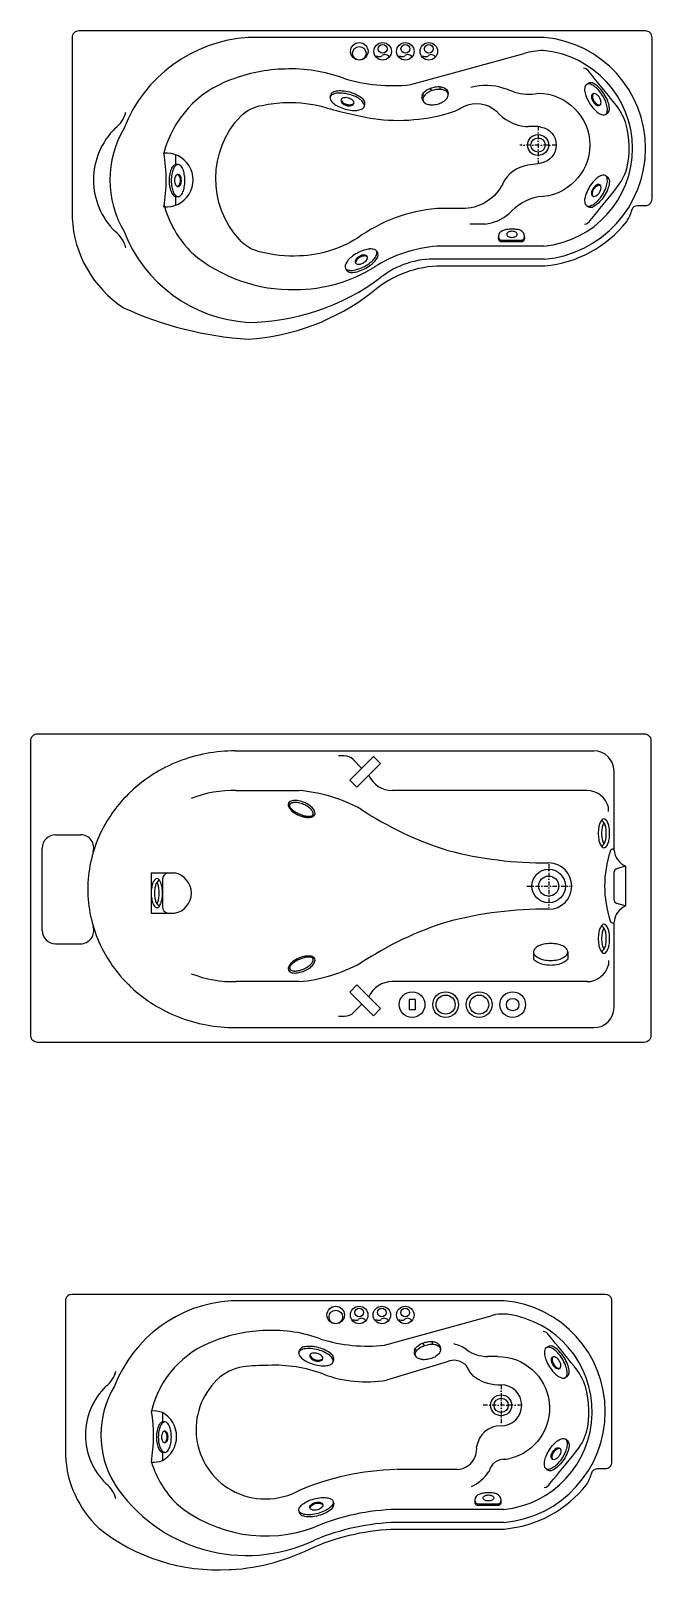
# Model space of a CAD drawing. Header units: millimetres. Extents: x 1333 to 16253, y 1167 to 12480.
# Drawn here: x 14218 to 16072, y 1865 to 6466 of the extents above; entities that cross this region are included whole.
import ezdxf

# ---------------------------------------------------------------- set-up
doc = ezdxf.new("R2010")
doc.units = ezdxf.units.MM
doc.linetypes.add('DASHDOT', pattern=[25.4, 12.7, -6.35, 0, -6.35])

# ---------------------------------------------------------------- blocks, each defined once
blk = doc.blocks.new('28')
at = {"color": 0}
for p, q in [((7267.7, -7496.6), (7272.5, -7504)), ((7734.5, -7484.9), (7740.3, -7481.2)), ((6969.4, -7522.6), (6971.2, -7516)), ((7071.4, -7550.6), (7073.3, -7543.9)), ((7791.1, -7574.2), (7797, -7570.6)), ((6515.7, -7723.7), (6509.5, -7723.7)), ((7791.1, -7756.9), (7797, -7760.6)), ((6515.7, -7819.7), (6509.5, -7819.7)), ((7734.5, -7846.2), (7740.3, -7849.9)), ((7541.3, -7954.2), (7479.7, -7954.2)), ((7108, -7982.2), (7111.3, -7988.2)), ((7015.1, -8032.8), (7018.4, -8038.8))]:
    blk.add_line(p, q, dxfattribs=at)
at = {"color": 0, "linetype": 'DASHDOT'}
for p, q in [((7589.9, -7609.8), (7589.9, -7721.3)), ((7644.2, -7665.6), (7535.9, -7665.6))]:
    blk.add_line(p, q, dxfattribs=at)
at = {"color": 0}
for points in [[(7609.8, -8025.6, 0.20621), (7854.4, -7893.4, 0.08875), (7870.1, -7858, -0.296806), (7886.6, -7845.6), (7909.9, -7845.6, 0.450517), (7929.9, -7825.6), (7929.9, -7345.6, 0.450517), (7909.9, -7325.6), (6219.9, -7325.6, 0.450517), (6199.9, -7345.6), (6199.9, -7882.7, 0.240781), (6352.8, -8150.5, 0.091226), (6724.9, -8244.4, 0.149263), (7092.9, -8105.6, -0.16883), (7287.9, -8025.6), (7609.8, -8025.6)], [(7243.7, -7518.3, -0.029867), (7244.2, -7516.9, -0.10609), (7250.8, -7507.1, -0.070112), (7261, -7499.7, -0.05636), (7275.6, -7494, -0.05636), (7291.2, -7491.6, -0.070112), (7303.7, -7492.9, -0.10609), (7314.3, -7498.1, -0.044698), (7315.9, -7499.6, -0.162104)], [(7802.7, -7559.5, 0.040111), (7802.4, -7552.3, 0.061877), (7797.8, -7534.4, 0.048131), (7787.5, -7514, 0.048131), (7773.4, -7495.9, 0.061877), (7759.1, -7484.1, 0.040111), (7752.7, -7480.7, 0.182518)], [(6863.4, -7996.6, -0.083444), (6744.8, -7979.3, -0.135584), (6698.9, -7947.6, -0.395105), (6702.6, -7579.8, -0.154152), (6766.8, -7547.3, -0.047374), (6837.5, -7539), (6839.5, -7539, -0.082598), (6953, -7553, 0.02826), (7098.2, -7586.8, 0.114037), (7337.5, -7565.9, 0.033287), (7368.2, -7551.1, -0.314497), (7465.8, -7565.1, 0.184761), (7552.2, -7610.5, 0.022095), (7563, -7609.8, -0.036119), (7589.5, -7609.7, -0.006149), (7598.3, -7611.9, -0.855698), (7598.3, -7719.2, -0.006149), (7589.5, -7721.4, -0.023776), (7559.4, -7726, 0.254989), (7484.3, -7781.5, -0.265339), (7372.7, -7854.8), (7287.9, -7854.8, 0.134225), (7051, -7942.9, -0.142046), (6865.6, -7996.6, -0.142046)], [(7070.1, -7531.9, 0.040111), (7065, -7526.8, 0.061877), (7049.5, -7516.6, 0.048131), (7028.1, -7508.5, 0.048131), (7005.6, -7504.6, 0.061877), (6987.1, -7505.5, 0.040111), (6980.1, -7507.3, 0.182518)], [(7589.9, -7511.3, -1), (7589.9, -7819.9, -0.004868)], [(7754.3, -7512.5, 0.098425), (7752.8, -7514.7, 0.106448), (7751.8, -7520.7, 0.071544), (7753.1, -7527.1, 0.057886), (7756.6, -7534.4, 0.057886), (7761.7, -7540.7, 0.071544), (7767, -7544.6, 0.106448), (7772.8, -7546.2, 0.098425), (7775.4, -7545.9, 0.158719)], [(6499.7, -7729.3, 0.040111), (6496.5, -7735, 0.061877), (6491.2, -7751, 0.048131), (6489.2, -7771.7, 0.048131), (6491.2, -7792.4, 0.061877), (6496.5, -7808.3, 0.040111), (6499.7, -7814, 0.182518)], [(7802.7, -7771.6, -0.040111), (7802.4, -7778.8, -0.061877), (7797.8, -7796.7, -0.048131), (7787.5, -7817.2, -0.048131), (7773.4, -7835.2, -0.061877), (7759.1, -7847, -0.040111), (7752.7, -7850.4, -0.182518)], [(7754.3, -7818.7, -0.098425), (7752.8, -7816.5, -0.106448), (7751.8, -7810.4, -0.071544), (7753.1, -7804, -0.057886), (7756.6, -7796.7, -0.057886), (7761.7, -7790.4, -0.071544), (7767, -7786.6, -0.106448), (7772.8, -7784.9, -0.098425), (7775.4, -7785.2, -0.158719)], [(7478.9, -7923.6, -0.057766), (7484.4, -7920.4, -0.057039), (7495.8, -7916.9, -0.043658), (7511.3, -7915.4, -0.043658), (7526.8, -7916.6, -0.015076), (7529.9, -7917.2, -0.099475)]]:
    blk.add_lwpolyline(points, format="xyb", dxfattribs=at)
for points in [[(7608.9, -7345.1), (6724.9, -7345.1)], [(7209.9, -7485.6), (7548.3, -7392.3)], [(7296.9, -7491.8), (7296.3, -7499.7)], [(7245.4, -7514.2), (7251.3, -7517.7)], [(7318.2, -7501.9), (7315.2, -7504.7)], [(6507.9, -7694.3), (6507.9, -7724)], [(6507.9, -7819.3), (6507.9, -7845)], [(7430.7, -7901.1), (7386.7, -7901.1)], [(7541.3, -7950), (7479.7, -7950)], [(7607.1, -7967.1), (7287.9, -7967.1)], [(7608.9, -8006.1), (7287.9, -8006.1)]]:
    blk.add_lwpolyline(points, dxfattribs=at)
for points in [[(7040.5, -7541.8, 0.158719), (7040.3, -7537.6, 0.106448), (7037, -7532.5, 0.071544), (7031.7, -7528.5, 0.057886), (7024.2, -7525.5, 0.057886), (7016.3, -7524.3, 0.071544), (7009.7, -7525, 0.106448), (7004.3, -7527.7, 0.158719), (7002, -7531.2, 0.158719), (7002.2, -7535.3, 0.106448), (7005.5, -7540.5, 0.071544), (7010.7, -7544.4, 0.057886), (7018.2, -7547.4, 0.057886), (7026.2, -7548.7, 0.071544), (7032.7, -7548, 0.106448), (7038.2, -7545.2, 0.158719)], [(6515.7, -7819.7, 0.195373), (6522.4, -7817, 0.099475), (6530.2, -7805.6, 0.057039), (6534.4, -7791.2, 0.043658), (6536.1, -7771.7, 0.043658), (6534.4, -7752.2, 0.057039), (6530.2, -7737.7, 0.099475), (6522.4, -7726.4, 0.195373), (6515.7, -7723.7, 0.195373), (6509, -7726.4, 0.099475), (6501.3, -7737.7, 0.057039), (6497, -7752.2, 0.043658), (6495.3, -7771.7, 0.043658), (6497, -7791.2, 0.057039), (6501.3, -7805.6, 0.099475), (6509, -7817, 0.195373)]]:
    blk.add_lwpolyline(points, format="xyb", close=True, dxfattribs=at)
for centre, radius in [((7056.4, -7386.3), 26.1), ((7126.2, -7386.3), 26.1), ((7194, -7386.3), 26.1), ((7263.8, -7386.3), 26.1), ((7056.5, -7392.2), 20.2), ((7126.2, -7378.9), 13.1), ((7194, -7378.9), 13.1), ((7263.8, -7378.9), 13.1), ((7589.9, -7665.6), 31.3), ((7589.9, -7665.6), 21.3)]:
    blk.add_circle(centre, radius, dxfattribs=at)
for centre, radius, start, end in [((6751.4, -7769.7), 425.4, 93.5769, 158.7628), ((7578.7, -7675.6), 331.9, 275.226, 84.774), ((7119.7, -7339.9), 61.9, 255.2705, 267.4461), ((7118.2, -7393), 8.9, 261.553, 315.4933), ((7133.4, -7410.6), 14.5, 29.9601, 127.6293), ((7187.4, -7339.9), 61.9, 255.2705, 267.4461), ((7185.9, -7393), 8.9, 261.553, 315.4933), ((7201.1, -7410.6), 14.5, 29.9601, 127.6293), ((7257.2, -7339.9), 61.9, 255.2705, 267.4461), ((7255.8, -7393), 8.9, 261.553, 315.4933), ((7271, -7410.6), 14.5, 29.9601, 127.6293), ((7611.1, -7620), 236.2, 91.3886, 105.404), ((7578.7, -7675.6), 292.9, 275.5633, 84.774), ((6845.8, -7915.3), 476.4, 91.2571, 111.3037), ((6853.9, -7887.2), 448.5, 69.7798, 92.3765), ((7724, -7456.9), 20.4, 26.3192, 85.9713), ((-3095.1, -16363.4), 14033.4, 38.94918, 39.44293), ((6779.8, -7769.6), 316.8, 109.7645, 165.3777), ((7156.2, -6987.1), 501.4, 252.9138, 276.1447), ((7304.5, -7513.2), 17.8, 348.5256, 49.9171), ((7434.1, -7648.5), 160.8, 70.3444, 106.1166), ((7380.3, -7850), 369.1, 67.8592, 72.9917), ((7767.3, -7500.3), 38.5, 166.585, 189.3083), ((7740.2, -7493.8), 10.5, 122.3659, 166.585), ((7740.2, -7493.8), 10.5, 78.1468, 122.3659), ((7747.2, -7497.9), 18.1, 72.0961, 112.3144), ((7734.4, -7521.1), 38.5, 55.4234, 78.1468), ((7714.9, -7549.4), 72.8, 42.3652, 55.4234), ((6979.6, -7525.4), 10.5, 164.6585, 208.8776), ((6979.6, -7525.4), 10.5, 120.4394, 164.6585), ((7004, -7511.9), 38.5, 208.8776, 231.6009), ((6987.6, -7523.7), 18.1, 114.3887, 154.607), ((6993.7, -7549.5), 38.5, 97.7161, 120.4394), ((7025.4, -7485), 72.8, 231.6009, 244.6592), ((6998.3, -7583.5), 72.8, 84.6578, 97.7161), ((7009.3, -7529.9), 6.72, 178.2485, 200.7333), ((7016.6, -7527.1), 14.5, 200.7333, 225.038), ((6993.6, -7634.4), 124, 74.6585, 84.6578), ((7022.6, -7521.2), 23, 225.038, 241.4067), ((7028.3, -7510.6), 35, 241.4067, 254.6585), ((7028.3, -7510.6), 35, 254.6585, 267.9103), ((6993.6, -7634.4), 124, 64.6592, 74.6585), ((7027.9, -7522.6), 23, 267.9103, 284.279), ((7030, -7530.8), 14.5, 284.279, 308.5836), ((7034.9, -7536.9), 6.72, 308.5836, 331.0685), ((7015.5, -7588.2), 72.8, 51.6009, 64.6592), ((7036.8, -7561.3), 38.5, 28.8776, 51.6009), ((7055.3, -7542.3), 18.1, 354.71, 34.9283), ((7061.3, -7547.8), 10.5, 344.6585, 28.8776), ((7259.6, -7523.8), 16.8, 160.8333, 225.7159), ((7258.6, -7529.6), 12.4, 158.1823, 195.0134), ((7258.6, -7529.6), 12.4, 195.0134, 231.8445), ((7273.1, -7535.4), 28.1, 133.9588, 158.1823), ((7268.3, -7517.2), 28.1, 231.8445, 256.068), ((7285.1, -7547.8), 45.3, 117.9164, 133.9588), ((7272.4, -7500.5), 45.3, 256.068, 272.1103), ((7296.6, -7569.5), 69.9, 105.0134, 117.9164), ((7271.5, -7476), 69.9, 272.1103, 285.0134), ((7296.6, -7569.5), 69.9, 92.1103, 105.0134), ((7271.5, -7476), 69.9, 285.0134, 297.9164), ((7295.7, -7545), 45.3, 76.068, 92.1103), ((7283, -7497.7), 45.3, 297.9164, 313.9588), ((7299.9, -7528.2), 28.1, 51.8445, 76.068), ((7295, -7510.1), 28.1, 313.9588, 338.1823), ((7309.6, -7515.9), 12.4, 15.0134, 51.8445), ((7309.6, -7515.9), 12.4, 338.1823, 15.0134), ((7560.9, -7365.3), 148.8, 253.7835, 281.2261), ((7801.2, -7494.7), 72.8, 189.3083, 202.3666), ((7848.5, -7475.3), 124, 202.3666, 212.3659), ((7848.5, -7475.3), 124, 212.3659, 222.3652), ((7763.7, -7521.7), 14.5, 158.4407, 182.7454), ((7772.2, -7521.3), 23, 182.7454, 199.1141), ((7756.4, -7518.8), 6.72, 122.3659, 158.4407), ((7783.5, -7517.4), 35, 199.1141, 212.3659), ((7756.4, -7518.8), 6.72, 86.291, 122.3659), ((7783.5, -7517.4), 35, 212.3659, 225.6177), ((7755.9, -7526.6), 14.5, 61.9864, 86.291), ((7775.1, -7525.9), 23, 225.6177, 241.9864), ((7751.9, -7534.1), 23, 45.6177, 61.9864), ((7743.5, -7542.7), 35, 32.3659, 45.6177), ((7677.1, -7583.9), 124, 32.3659, 42.3652), ((7743.5, -7542.7), 35, 19.1141, 32.3659), ((7770.6, -7541.2), 6.72, 302.3659, 338.4407), ((7754.9, -7538.8), 23, 2.7454, 19.1141), ((7763.3, -7538.4), 14.5, 338.4407, 2.7454), ((7677.1, -7583.9), 124, 22.3666, 32.3659), ((7724.4, -7564.4), 72.8, 9.3083, 22.3666), ((7677.4, -7658.3), 183.3, 18.2428, 39.576), ((6275.6, -7547), 86.5, 307.6187, 346.1694), ((7047.3, -7438.8), 124, 244.6592, 254.6585), ((7047.3, -7438.8), 124, 254.6585, 264.6578), ((7042.5, -7489.7), 72.8, 264.6578, 277.7161), ((7047.1, -7523.7), 38.5, 277.7161, 300.4394), ((7061.3, -7547.8), 10.5, 300.4394, 344.6585), ((7810.7, -7509.7), 72.8, 222.3652, 235.4234), ((7771.1, -7533.4), 14.5, 241.9864, 266.291), ((7791.2, -7538), 38.5, 235.4234, 258.1468), ((7770.6, -7541.2), 6.72, 266.291, 302.3659), ((7785.5, -7565.3), 10.5, 258.1468, 302.3659), ((7785.5, -7565.3), 10.5, 302.3659, 346.585), ((7758.3, -7558.9), 38.5, 346.585, 9.3083), ((7784.8, -7557.2), 18.1, 312.4173, 352.6356), ((6478.6, -7769.7), 215.2, 134.2667, 225.7333), ((6613.4, -7769.7), 301, 149.1994, 210.8006), ((7578.7, -7675.6), 282.9, 347.4589, 15.2965), ((6480.2, -7769.7), 80.3, 265.0323, 94.9677), ((6016.6, -7769.7), 463.7, 350.0645, 9.9355), ((6512.3, -7739.8), 16.4, 100.0515, 140.2698), ((6536.9, -7771), 31.8, 166.7482, 180), ((6536.9, -7771), 31.8, 180, 193.2518), ((6526.3, -7768.5), 20.9, 150.3795, 166.7482), ((6519.6, -7764.7), 13.2, 126.0749, 150.3795), ((6515.4, -7759), 6.1, 90, 126.0749), ((6512.5, -7759), 6.1, 53.9251, 76.41), ((6515.4, -7759), 6.1, 53.9251, 90), ((6508.4, -7764.7), 13.2, 29.6205, 53.9251), ((6511.2, -7764.7), 13.2, 29.6205, 53.9251), ((6501.7, -7768.5), 20.9, 13.2518, 29.6205), ((6491.1, -7771), 31.8, 0, 13.2518), ((6491.1, -7771), 31.8, 346.7482, 0), ((6504.5, -7768.5), 20.9, 13.2518, 29.6205), ((6493.9, -7771), 31.8, 0, 13.2518), ((6493.9, -7771), 31.8, 346.7482, 0), ((7848.5, -7855.9), 124, 137.6348, 147.6341), ((7810.7, -7821.4), 72.8, 124.5766, 137.6348), ((7791.2, -7793.1), 38.5, 101.8532, 124.5766), ((7785.5, -7765.8), 10.5, 57.6341, 101.8532), ((7785.5, -7765.8), 10.5, 13.415, 57.6341), ((7758.3, -7772.3), 38.5, 350.6917, 13.415), ((7784.8, -7773.9), 18.1, 7.3644, 47.5827), ((7680.7, -7679.6), 183.3, 320.424, 341.7572), ((6512.3, -7803.5), 16.4, 219.7302, 259.9485), ((6526.3, -7773.5), 20.9, 193.2518, 209.6205), ((6519.6, -7777.3), 13.2, 209.6205, 233.9251), ((6515.4, -7783), 6.1, 233.9251, 270), ((6512.5, -7783), 6.1, 283.59, 306.0749), ((6515.4, -7783), 6.1, 270, 306.0749), ((6508.4, -7777.3), 13.2, 306.0749, 330.3795), ((6511.2, -7777.3), 13.2, 306.0749, 330.3795), ((6501.7, -7773.5), 20.9, 330.3795, 346.7482), ((6504.5, -7773.5), 20.9, 330.3795, 346.7482), ((7630, -7990), 174.9, 103.2677, 136.4629), ((7801.2, -7836.4), 72.8, 157.6334, 170.6917), ((7848.5, -7855.9), 124, 147.6341, 157.6334), ((-3091.9, 1025.4), 14033.4, 320.55707, 321.05082), ((7763.7, -7809.4), 14.5, 177.2546, 201.5593), ((7772.2, -7809.8), 23, 160.8859, 177.2546), ((7756.4, -7812.3), 6.72, 201.5593, 237.6341), ((7783.5, -7813.8), 35, 147.6341, 160.8859), ((7756.4, -7812.3), 6.72, 237.6341, 273.709), ((7783.5, -7813.8), 35, 134.3823, 147.6341), ((7755.9, -7804.5), 14.5, 273.709, 298.0136), ((7775.1, -7805.2), 23, 118.0136, 134.3823), ((7751.9, -7797), 23, 298.0136, 314.3823), ((7771.1, -7797.7), 14.5, 93.709, 118.0136), ((7743.5, -7788.4), 35, 314.3823, 327.6341), ((7677.1, -7747.3), 124, 317.6348, 327.6341), ((7770.6, -7789.9), 6.72, 57.6341, 93.709), ((7743.5, -7788.4), 35, 327.6341, 340.8859), ((7770.6, -7789.9), 6.72, 21.5593, 57.6341), ((7754.9, -7792.4), 23, 340.8859, 357.2546), ((7763.3, -7792.8), 14.5, 357.2546, 21.5593), ((7677.1, -7747.3), 124, 327.6341, 337.6334), ((7724.4, -7766.7), 72.8, 337.6334, 350.6917), ((6779.8, -7761.8), 316.8, 194.6223, 225.6517), ((7767.3, -7830.8), 38.5, 170.6917, 193.415), ((7740.2, -7837.3), 10.5, 193.415, 237.6341), ((7740.2, -7837.3), 10.5, 237.6341, 281.8532), ((7747.2, -7833.2), 18.1, 247.6856, 287.9039), ((7734.4, -7810), 38.5, 281.8532, 304.5766), ((7714.9, -7781.7), 72.8, 304.5766, 317.6348), ((7420.3, -7777.8), 123.8, 274.8359, 312.1134), ((7727.3, -7881.1), 20.4, 274.0287, 333.6808), ((6275.6, -7992.3), 86.5, 13.8306, 52.3813), ((6751.4, -7769.7), 425.4, 201.2372, 266.4231), ((7481.9, -7943.6), 10.8, 159.6075, 258.6763), ((7488.7, -7937.6), 17.1, 124.993, 199.1597), ((7483.7, -7938.4), 12.2, 203.4507, 250.8843), ((7501.5, -7932), 5.32, 144.4276, 180.5025), ((7501.5, -7932), 5.32, 180.5025, 216.5774), ((7506.5, -7935.6), 11.5, 120.123, 144.4276), ((7506.5, -7928.3), 11.5, 216.5774, 240.882), ((7509.9, -7941.4), 18.2, 103.7543, 120.123), ((7509.7, -7922.4), 18.2, 240.882, 257.2507), ((7512.2, -7950.6), 27.7, 90.5025, 103.7543), ((7511.8, -7913.2), 27.7, 257.2507, 270.5025), ((7512.2, -7950.6), 27.7, 77.2507, 90.5025), ((7511.8, -7913.2), 27.7, 270.5025, 283.7543), ((7514.3, -7941.4), 18.2, 60.882, 77.2507), ((7514.1, -7922.4), 18.2, 283.7543, 300.123), ((7517.5, -7935.5), 11.5, 36.5774, 60.882), ((7517.5, -7928.2), 11.5, 300.123, 324.4276), ((7522.5, -7931.8), 5.32, 0.5025, 36.5774), ((7522.5, -7931.8), 5.32, 324.4276, 0.5025), ((7521.9, -7947.8), 31.5, 50.0052, 75.3684), ((7539.2, -7943.6), 10.8, 281.3237, 20.3925), ((7537.3, -7938.4), 12.2, 289.1157, 336.5493), ((7532.3, -7937.6), 17.1, 340.8403, 55.007), ((6855.5, -7635.2), 461.5, 229.9234, 271.2537), ((7078.2, -8056.6), 72.8, 128.5899, 141.6482), ((7110.1, -8096.5), 124, 118.5906, 128.5899), ((7065.7, -8019.2), 23, 131.8424, 148.2111), ((7067.2, -8022), 23, 131.8424, 148.2111), ((7073.7, -8028.2), 35, 118.5906, 131.8424), ((7110.1, -8096.5), 124, 108.5913, 118.5906), ((7075.2, -8031), 35, 118.5906, 131.8424), ((7073.7, -8028.2), 35, 105.3388, 118.5906), ((7075.2, -8031), 35, 105.3388, 118.5906), ((7070.5, -8016.6), 23, 88.9701, 105.3388), ((7072, -8019.4), 23, 88.9701, 105.3388), ((7093.8, -8048.1), 72.8, 95.533, 108.5913), ((7070.7, -8008.1), 14.5, 64.6655, 88.9701), ((7072.2, -8010.9), 14.5, 64.6655, 88.9701), ((7074, -8001.1), 6.72, 28.5906, 64.6655), ((7075.5, -8003.8), 6.72, 42.1807, 64.6655), ((7066.3, -8000), 14.5, 328.2111, 352.5158), ((7074, -8001.1), 6.72, 352.5158, 28.5906), ((7090.5, -8013.9), 38.5, 72.8097, 95.533), ((7044.9, -7958.4), 72.8, 308.5899, 321.6482), ((7320, -8373.8), 408, 94.5147, 122.3377), ((7098.7, -7987.2), 10.5, 28.5906, 72.8097), ((7071.8, -7979.7), 38.5, 321.6482, 344.3715), ((7070.8, -7980.1), 45, 323.776, 332.964), ((7098.7, -7987.2), 10.5, 344.3715, 28.5906), ((7094.2, -7993.9), 18.1, 338.3208, 18.5391), ((6865.7, -7650.1), 446.5, 269.9805, 302.3187), ((7024.4, -8027.7), 10.5, 164.3715, 208.5906), ((7051.3, -8035.3), 38.5, 141.6482, 164.3715), ((7024.4, -8027.7), 10.5, 208.5906, 252.8097), ((7032.5, -8027.5), 18.1, 218.6421, 258.8604), ((7032.6, -8001), 38.5, 252.8097, 275.533), ((7033.6, -8000.4), 45, 264.2173, 273.4052), ((7031.8, -7970.5), 75.1, 273.4052, 287.5683), ((7029.3, -7966.9), 72.8, 275.533, 288.5913), ((7050.7, -8013.7), 6.72, 172.5158, 208.5906), ((7058.5, -8014.8), 14.5, 148.2111, 172.5158), ((7050.7, -8013.7), 6.72, 208.5906, 244.6655), ((7052.2, -8016.5), 6.72, 172.5158, 195.0006), ((7060, -8017.5), 14.5, 148.2111, 172.5158), ((7054.1, -8006.7), 14.5, 244.6655, 268.9701), ((7013, -7918.4), 124, 288.5913, 298.5906), ((7054.2, -7998.2), 23, 268.9701, 285.3388), ((7018.5, -7928.4), 119.2, 287.5683, 298.5906), ((7051, -7986.6), 35, 285.3388, 298.5906), ((7051, -7986.6), 35, 298.5906, 311.8424), ((7013, -7918.4), 124, 298.5906, 308.5899), ((7059.1, -7995.6), 23, 311.8424, 328.2111), ((7018.5, -7928.4), 119.2, 298.5906, 309.613), ((7046.6, -7962.4), 75.1, 309.613, 323.776), ((7277.5, -8258.5), 252.6, 87.6507, 128.5715), ((6718.5, -7523), 671.3, 270.5468, 306.7391)]:
    blk.add_arc(centre, radius, start, end, dxfattribs=at)
blk = doc.blocks.new('35')
at = {"color": 0}
for p, q in [((6686.5, -9471.9), (7756.5, -9471.9)), ((7098.9, -9488.2), (7028.2, -9558.9)), ((7120.1, -9509.5), (7049.4, -9580.2)), ((7120.1, -9509.5), (7098.9, -9488.2)), ((7049.4, -9580.2), (7028.2, -9558.9)), ((7816.5, -9767.4), (7816.5, -9531.9)), ((6689.4, -9589.9), (6876.5, -9589.9)), ((7735.6, -9589.9), (7154.9, -9589.9)), ((7799.5, -9653), (7799.5, -9639.9)), ((6150.5, -9721.9), (6224.5, -9721.9)), ((6110.5, -10006.9), (6110.5, -9761.9)), ((6435.5, -9835.9), (6435.5, -9955.9)), ((6435.5, -9835.9), (6505.6, -9835.9)), ((7816.5, -9917.1), (7816.5, -9832.6)), ((7850.5, -9815.4), (7850.5, -9934.4)), ((6469.5, -9855.2), (6469.5, -9936.6)), ((6435.5, -9955.9), (6505.6, -9955.9)), ((7816.5, -10236.9), (7816.5, -9982.4)), ((6150.5, -10046.9), (6224.5, -10046.9)), ((7576.3, -10071.3), (7576.3, -10092.7)), ((7678.3, -10071.3), (7678.3, -10092.7)), ((7799.5, -10096.7), (7799.5, -10109.9)), ((6876.5, -10159.9), (6689.4, -10159.9)), ((7736.7, -10159.9), (7154.9, -10159.9)), ((7049.4, -10169.6), (7028.2, -10190.8)), ((7098.9, -10261.5), (7028.2, -10190.8)), ((7120.1, -10240.3), (7049.4, -10169.6)), ((7205.5, -10212.6), (7205.5, -10244.1)), ((7222.7, -10212.6), (7205.5, -10212.6)), ((7222.7, -10212.6), (7222.7, -10244.1)), ((7120.1, -10240.3), (7098.9, -10261.5)), ((7222.7, -10244.1), (7205.5, -10244.1)), ((6686.5, -10296.9), (7756.5, -10296.9))]:
    blk.add_line(p, q, dxfattribs=at)
at = {"color": 0, "linetype": 'DASHDOT'}
for p, q in [((7621.5, -9809.9), (7621.5, -9939.9)), ((7556.5, -9874.9), (7686.5, -9874.9))]:
    blk.add_line(p, q, dxfattribs=at)
at = {"color": 0}
blk.add_lwpolyline([(7906.5, -9420.9, -0.414214), (7926.5, -9440.9), (7926.5, -10320.9, -0.414214), (7906.5, -10340.9), (6096.5, -10340.9, -0.414214), (6076.5, -10320.9), (6076.5, -9440.9, -0.414214), (6096.5, -9420.9)], format="xyb", close=True, dxfattribs=at)
for points in [[(7063.5, -9523.6), (7037.9, -9498, 0.221377), (7011.4, -9486.7), (6994, -9486.6)], [(7064.2, -10226.8), (7038.5, -10252.4, -0.221377), (7012, -10263.7), (6994.6, -10263.8)]]:
    blk.add_lwpolyline(points, format="xyb", dxfattribs=at)
for points in [[(7850.5, -9815.8), (7823.8, -9823.6)], [(7850.5, -9933.9), (7825.1, -9926.5)]]:
    blk.add_lwpolyline(points, dxfattribs=at)
for centre, radius in [((7621.5, -9874.9), 50), ((7621.5, -9874.9), 30), ((7214.1, -10228.4), 38.4), ((7314.1, -10228.4), 38.4), ((7314.1, -10228.4), 28.4), ((7414.1, -10228.4), 38.4), ((7414.1, -10228.4), 28.4), ((7514.1, -10228.4), 38.4), ((7514.1, -10228.4), 18.4)]:
    blk.add_circle(centre, radius, dxfattribs=at)
for centre, radius, start, end in [((6686.5, -9940.6), 468.8, 90, 111.2224), ((7756.5, -9531.9), 60, 0, 90), ((6675.9, -9913.2), 439.3, 111.2224, 133.1524), ((7154.6, -9513.2), 76.7, 204.3502, 270.2086), ((6659.4, -9895.7), 415.3, 133.1524, 156.1628), ((6680.8, -9933.7), 343.9, 88.5551, 111.4327), ((6835.8, -10057.9), 469.8, 61.2882, 85.0221), ((7736.1, -9655.1), 65.2, 13.4952, 90.4797), ((6854.8, -9632.3), 10.6, 156.8355, 197.5836), ((6874.1, -9626.2), 30.8, 197.5836, 221.1595), ((6854.8, -9632.3), 10.6, 116.0874, 156.8355), ((6856.5, -9636.2), 8.86, 156.8355, 198.5524), ((6853.4, -9634.9), 5.5, 156.8355, 206.4353), ((6874.1, -9630.3), 27.4, 198.5524, 221.9146), ((6856.5, -9636.2), 8.86, 115.1186, 156.8355), ((6874.6, -9624.3), 29.2, 206.4353, 227.4166), ((6863.7, -9650.4), 30.8, 92.5114, 116.0874), ((6891.8, -9610.6), 54.4, 221.1595, 235.5733), ((6864.3, -9653), 27.4, 91.7563, 115.1186), ((6890.4, -9615.6), 49.4, 221.9146, 235.9418), ((6895.7, -9601.4), 60.4, 227.4166, 238.5278), ((6911.4, -9582.1), 89, 235.5733, 246.8355), ((6864.7, -9674), 54.4, 78.0977, 92.5114), ((6908.5, -9588.8), 81.7, 235.9418, 246.8355), ((6865, -9674.9), 49.4, 77.7292, 91.7563), ((6920.5, -9560.9), 107.8, 238.5278, 246.8355), ((6858.1, -9706.5), 81.7, 66.8355, 77.7292), ((6857.6, -9707.8), 89, 66.8355, 78.0977), ((6920.5, -9560.9), 107.8, 246.8355, 255.1432), ((6858.1, -9706.5), 81.7, 55.9418, 66.8355), ((6857.6, -9707.8), 89, 55.5733, 66.8355), ((6876.3, -9679.8), 49.4, 41.9146, 55.9418), ((6877.1, -9679.3), 54.4, 41.1595, 55.5733), ((6892.6, -9665.1), 27.4, 18.5524, 41.9146), ((6894.9, -9663.8), 30.8, 17.5836, 41.1595), ((6910.2, -9659.2), 8.86, 336.8355, 18.5524), ((6914.2, -9657.7), 10.6, 296.0874, 336.8355), ((6914.2, -9657.7), 10.6, 336.8355, 17.5836), ((7636.2, -8768.2), 1049.1, 236.7841, 252.4779), ((6908.5, -9588.8), 81.7, 246.8355, 257.7292), ((6911.4, -9582.1), 89, 246.8355, 258.0977), ((6901.7, -9620.4), 49.4, 257.7292, 271.7563), ((6908.3, -9606.8), 60.4, 255.1432, 266.2544), ((6904.3, -9615.9), 54.4, 258.0977, 272.5114), ((6902.3, -9642.4), 27.4, 271.7563, 295.1186), ((6906.3, -9637.8), 29.2, 266.2544, 287.2357), ((6905.3, -9639.5), 30.8, 272.5114, 296.0874), ((6910.2, -9659.2), 8.86, 295.1186, 336.8355), ((6913.3, -9660.5), 5.5, 287.2357, 336.8355), ((7878.7, -9717.7), 109.2, 170.7297, 180), ((7832.9, -9710.2), 62.8, 158.4927, 170.7297), ((7804.1, -9698.9), 31.9, 136.4285, 158.4927), ((7768.8, -9698.9), 21.9, 21.5073, 62.6782), ((7878.7, -9717.7), 99.2, 170.7297, 180), ((7832.9, -9710.2), 52.8, 158.4927, 170.7297), ((7786.4, -9682.1), 7.52, 90, 136.4285), ((7804.1, -9698.9), 21.9, 143.7462, 158.4927), ((7786.4, -9682.1), 7.52, 43.5715, 90), ((7740, -9710.2), 52.8, 9.2703, 21.5073), ((7768.8, -9698.9), 31.9, 21.5073, 43.5715), ((7694.2, -9717.7), 99.2, 0, 9.2703), ((7740, -9710.2), 62.8, 9.2703, 21.5073), ((7694.2, -9717.7), 109.2, 0, 9.2703), ((6150.5, -9761.9), 40, 90, 180), ((6224.5, -9761.9), 40, 343.3429, 90), ((6633.9, -9884.4), 387.4, 156.1628, 180), ((7878.7, -9717.7), 109.2, 180, 189.2703), ((7832.9, -9725.2), 62.8, 189.2703, 201.5073), ((7804.1, -9736.5), 31.9, 201.5073, 223.5715), ((7768.8, -9736.5), 21.9, 297.3218, 338.4927), ((7878.7, -9717.7), 99.2, 180, 189.2703), ((7832.9, -9725.2), 52.8, 189.2703, 201.5073), ((7804.1, -9736.5), 21.9, 201.5073, 216.2538), ((7740, -9725.2), 52.8, 338.4927, 350.7297), ((7768.8, -9736.5), 31.9, 316.4285, 338.4927), ((7694.2, -9717.7), 99.2, 350.7297, 0), ((7740, -9725.2), 62.8, 338.4927, 350.7297), ((7694.2, -9717.7), 109.2, 350.7297, 0), ((7612.3, -8644.6), 1161.3, 255.437, 270.4549), ((7786.4, -9753.3), 7.52, 223.5715, 270), ((7786.4, -9753.3), 7.52, 270, 316.4285), ((8126.8, -9874.9), 338.3, 162.1744, 197.8256), ((7814.3, -9774.4), 10, 92.7974, 162.1744), ((7813.5, -9767.4), 3, 0, 84.8915), ((7873.5, -9763.1), 57.1, 184.3015, 246.3209), ((6489.5, -9855.2), 20, 105.2474, 180), ((6494.5, -9895.9), 61, 280.4342, 79.5658), ((7621.5, -9874.9), 69, 270, 90), ((7827.5, -9834.1), 11.1, 102.8527, 172.4386), ((6633.9, -9884.4), 387.4, 180, 203.8372), ((6544.8, -9895.9), 109.2, 170.7297, 180), ((6498.9, -9888.4), 62.8, 158.4927, 170.7297), ((6470.2, -9877.1), 31.9, 136.4285, 158.4927), ((6544.8, -9895.9), 99.2, 170.7297, 180), ((6498.9, -9888.4), 52.8, 158.4927, 170.7297), ((6452.5, -9860.2), 7.52, 90, 136.4285), ((6470.2, -9877.1), 21.9, 117.3218, 158.4927), ((6452.5, -9860.2), 7.52, 43.5715, 90), ((6434.9, -9877.1), 21.9, 21.5073, 36.2538), ((6406.1, -9888.4), 52.8, 9.2703, 21.5073), ((6434.9, -9877.1), 31.9, 21.5073, 43.5715), ((6360.3, -9895.9), 99.2, 0, 9.2703), ((6406.1, -9888.4), 62.8, 9.2703, 21.5073), ((6360.3, -9895.9), 109.2, 0, 9.2703), ((6544.8, -9895.9), 109.2, 180, 189.2703), ((6498.9, -9903.3), 62.8, 189.2703, 201.5073), ((6470.2, -9914.7), 31.9, 201.5073, 223.5715), ((6544.8, -9895.9), 99.2, 180, 189.2703), ((6498.9, -9903.3), 52.8, 189.2703, 201.5073), ((6452.5, -9931.5), 7.52, 223.5715, 270), ((6470.2, -9914.7), 21.9, 201.5073, 242.6782), ((6434.9, -9914.7), 21.9, 323.7462, 338.4927), ((6452.5, -9931.5), 7.52, 270, 316.4285), ((6406.1, -9903.3), 52.8, 338.4927, 350.7297), ((6434.9, -9914.7), 31.9, 316.4285, 338.4927), ((6360.3, -9895.9), 99.2, 350.7297, 0), ((6406.1, -9903.3), 62.8, 338.4927, 350.7297), ((6360.3, -9895.9), 109.2, 350.7297, 0), ((6489.5, -9936.6), 20, 180, 254.7526), ((7827.5, -9915.7), 11.1, 187.5614, 257.1473), ((7873.5, -9986.6), 57.1, 113.6791, 175.6985), ((7636.2, -10981.5), 1049.1, 107.5221, 123.2159), ((7612.3, -11105.1), 1161.3, 89.5451, 104.563), ((7814.3, -9975.4), 10, 197.8256, 267.2026), ((7813.5, -9982.4), 3, 275.1085, 0), ((6150.5, -10006.9), 40, 180, 270), ((6224.5, -10006.9), 40, 270, 16.6571), ((7878.7, -10032), 109.2, 170.7297, 180), ((7832.9, -10024.5), 62.8, 158.4927, 170.7297), ((7804.1, -10013.2), 31.9, 136.4285, 158.4927), ((7768.8, -10013.2), 21.9, 21.5073, 62.6782), ((7878.7, -10032), 99.2, 170.7297, 180), ((7832.9, -10024.5), 52.8, 158.4927, 170.7297), ((7786.4, -9996.4), 7.52, 90, 136.4285), ((7804.1, -10013.2), 21.9, 143.7462, 158.4927), ((7786.4, -9996.4), 7.52, 43.5715, 90), ((7740, -10024.5), 52.8, 9.2703, 21.5073), ((7768.8, -10013.2), 31.9, 21.5073, 43.5715), ((7694.2, -10032), 99.2, 0, 9.2703), ((7740, -10024.5), 62.8, 9.2703, 21.5073), ((7694.2, -10032), 109.2, 0, 9.2703), ((6659.4, -9873.1), 415.3, 203.8372, 226.8476), ((7589.6, -10071.3), 13.3, 140.1284, 180), ((7589.6, -10071.3), 13.3, 180, 219.8716), ((7607.5, -10086.2), 36.6, 116.3765, 140.1284), ((7619.4, -10110.3), 63.5, 101.6074, 116.3765), ((7627.3, -10148.6), 102.5, 90, 101.6074), ((7627.3, -10148.6), 102.5, 78.3926, 90), ((7635.1, -10110.3), 63.5, 63.6235, 78.3926), ((7647.1, -10086.2), 36.6, 39.8716, 63.6235), ((7664.9, -10071.3), 13.3, 0, 39.8716), ((7664.9, -10071.3), 13.3, 320.1284, 0), ((7878.7, -10032), 109.2, 180, 189.2703), ((7832.9, -10039.5), 62.8, 189.2703, 201.5073), ((7804.1, -10050.8), 31.9, 201.5073, 223.5715), ((7768.8, -10050.8), 21.9, 297.3218, 338.4927), ((7878.7, -10032), 99.2, 180, 189.2703), ((7832.9, -10039.5), 52.8, 189.2703, 201.5073), ((7786.4, -10067.6), 7.52, 223.5715, 270), ((7804.1, -10050.8), 21.9, 201.5073, 216.2538), ((7786.4, -10067.6), 7.52, 270, 316.4285), ((7740, -10039.5), 52.8, 338.4927, 350.7297), ((7768.8, -10050.8), 31.9, 316.4285, 338.4927), ((7694.2, -10032), 99.2, 350.7297, 0), ((7740, -10039.5), 62.8, 338.4927, 350.7297), ((7694.2, -10032), 109.2, 350.7297, 0), ((6854.8, -10121.4), 10.6, 162.4164, 203.1645), ((6874.1, -10127.5), 30.8, 138.8405, 162.4164), ((6856.5, -10117.5), 8.86, 161.4476, 203.1645), ((6853.4, -10118.8), 5.5, 153.5647, 203.1645), ((6874.1, -10123.4), 27.4, 138.0854, 161.4476), ((6856.5, -10117.5), 8.86, 203.1645, 244.8814), ((6874.6, -10129.4), 29.2, 132.5834, 153.5647), ((6891.8, -10143.1), 54.4, 124.4267, 138.8405), ((6890.4, -10138.1), 49.4, 124.0582, 138.0854), ((6895.7, -10152.3), 60.4, 121.4722, 132.5834), ((6911.4, -10171.5), 89, 113.1645, 124.4267), ((6908.5, -10164.9), 81.7, 113.1645, 124.0582), ((6920.5, -10192.8), 107.8, 113.1645, 121.4722), ((6911.4, -10171.5), 89, 101.9023, 113.1645), ((6908.5, -10164.9), 81.7, 102.2708, 113.1645), ((6835.8, -9691.8), 469.8, 274.9779, 298.7118), ((6920.5, -10192.8), 107.8, 104.8568, 113.1645), ((6858.1, -10047.2), 81.7, 293.1645, 304.0582), ((6901.7, -10133.3), 49.4, 88.2437, 102.2708), ((6857.6, -10045.9), 89, 293.1645, 304.4267), ((6908.3, -10146.9), 60.4, 93.7456, 104.8568), ((6904.3, -10137.8), 54.4, 87.4886, 101.9023), ((6902.3, -10111.3), 27.4, 64.8814, 88.2437), ((6876.3, -10073.9), 49.4, 304.0582, 318.0854), ((6906.3, -10115.8), 29.2, 72.7643, 93.7456), ((6905.3, -10114.2), 30.8, 63.9126, 87.4886), ((6877.1, -10074.4), 54.4, 304.4267, 318.8405), ((6892.6, -10088.6), 27.4, 318.0854, 341.4476), ((6910.2, -10094.5), 8.86, 23.1645, 64.8814), ((6913.3, -10093.2), 5.5, 23.1645, 72.7643), ((6894.9, -10089.9), 30.8, 318.8405, 342.4164), ((6910.2, -10094.5), 8.86, 341.4476, 23.1645), ((6914.2, -10096), 10.6, 23.1645, 63.9126), ((6914.2, -10096), 10.6, 342.4164, 23.1645), ((7607, -10064.6), 41.6, 222.3524, 240.8037), ((7607.5, -10056.4), 36.6, 219.8716, 243.6235), ((7619.2, -10042.8), 66.6, 240.8037, 256.9678), ((7619.4, -10032.3), 63.5, 243.6235, 258.3926), ((7627.3, -10008), 102.3, 256.9678, 270), ((7627.3, -9994.1), 102.5, 258.3926, 270), ((7627.3, -9994.1), 102.5, 270, 281.6074), ((7627.3, -10008), 102.3, 270, 283.0322), ((7635.1, -10032.3), 63.5, 281.6074, 296.3765), ((7635.3, -10042.8), 66.6, 283.0322, 299.1963), ((7647.1, -10056.4), 36.6, 296.3765, 320.1284), ((7647.5, -10064.6), 41.6, 299.1963, 317.6476), ((7736.1, -10094.6), 65.2, 269.5203, 346.5048), ((6680.8, -9816), 343.9, 248.5673, 271.4449), ((6854.8, -10121.4), 10.6, 203.1645, 243.9126), ((6863.7, -10103.3), 30.8, 243.9126, 267.4886), ((6864.3, -10100.7), 27.4, 244.8814, 268.2437), ((6864.7, -10079.7), 54.4, 267.4886, 281.9023), ((6865, -10078.8), 49.4, 268.2437, 282.2708), ((6858.1, -10047.2), 81.7, 282.2708, 293.1645), ((6857.6, -10045.9), 89, 281.9023, 293.1645), ((7154.6, -10236.5), 76.7, 89.7914, 155.6498), ((6675.9, -9855.5), 439.3, 226.8476, 248.7776), ((7756.5, -10236.9), 60, 270, 0), ((6686.5, -9828.1), 468.8, 248.7776, 270)]:
    blk.add_arc(centre, radius, start, end, dxfattribs=at)
blk = doc.blocks.new('43')
at = {"color": 0}
for p, q in [((6876.5, -11265.3), (6878.3, -11258.7)), ((7614.3, -11251.1), (7620.2, -11247.4)), ((6978.5, -11293.3), (6980.4, -11286.7)), ((7671, -11340.4), (7676.8, -11336.7)), ((6476.4, -11472.3), (6470.4, -11472.3)), ((7671, -11523), (7676.8, -11526.7)), ((6476.4, -11563.5), (6470.4, -11563.5)), ((7614.3, -11612.4), (7620.2, -11616.1)), ((6978.5, -11709.5), (6980.4, -11716.2)), ((6876.5, -11737.5), (6878.3, -11744.1))]:
    blk.add_line(p, q, dxfattribs=at)
at = {"color": 0, "linetype": 'DASHDOT'}
for p, q in [((7479.7, -11361.6), (7479.7, -11484.2)), ((7541, -11422.9), (7414.7, -11422.9))]:
    blk.add_line(p, q, dxfattribs=at)
at = {"color": 0}
for points in [[(7489.6, -11791.7, 0.20621), (7734.2, -11659.6, 0.08875), (7749.9, -11624.1, -0.296806), (7766.4, -11611.7), (7789.7, -11611.7, 0.450517), (7809.7, -11591.7), (7809.7, -11111.7, 0.450517), (7790.9, -11092.9), (6198.6, -11092.9, 0.450517), (6179.7, -11111.7), (6179.7, -11572.1, 0.193807), (6278.9, -11788.9, 0.186612), (6668.6, -11912.5, 0.001444), (6674.4, -11912.9, 0.102558), (6922.7, -11844.5, -0.093741), (7167.7, -11791.7), (7489.6, -11791.7)], [(6977.2, -11274.7, 0.040111), (6972.1, -11269.5, 0.061877), (6956.6, -11259.3, 0.048131), (6935.2, -11251.2, 0.048131), (6912.7, -11247.3, 0.061877), (6894.2, -11248.2, 0.040111), (6887.2, -11250, 0.182518)], [(6909.7, -11272.4, 0.098425), (6910.1, -11275, 0.106448), (6913.4, -11280.1, 0.071544), (6918.7, -11284.1, 0.057886), (6926.2, -11287.1, 0.057886), (6934.2, -11288.3, 0.071544), (6940.7, -11287.6, 0.106448), (6946.2, -11284.9, 0.098425), (6947.9, -11282.9, 0.158719)], [(7220.9, -11259.5, -0.029867), (7221.4, -11258.1, -0.10609), (7227.9, -11248.3, -0.070112), (7238.2, -11240.9, -0.05636), (7252.8, -11235.1, -0.05636), (7268.3, -11232.8, -0.070112), (7280.9, -11234.1, -0.10609), (7291.5, -11239.2, -0.044698), (7293.1, -11240.8, -0.162104)], [(7682.5, -11325.7, 0.040111), (7682.2, -11318.5, 0.061877), (7677.6, -11300.5, 0.048131), (7667.3, -11280.1, 0.048131), (7653.2, -11262, 0.061877), (7638.9, -11250.3, 0.040111), (7632.6, -11246.9, 0.182518)], [(7469.7, -11277.4, -0.889767), (7505.4, -11581.8, -0.004868)], [(7634.1, -11278.6, 0.098425), (7632.7, -11280.8, 0.106448), (7631.7, -11286.9, 0.071544), (7632.9, -11293.3, 0.057886), (7636.4, -11300.6, 0.057886), (7641.5, -11306.9, 0.071544), (7646.8, -11310.7, 0.106448), (7652.7, -11312.4, 0.098425), (7655.3, -11312.1, 0.158719)], [(6461.2, -11477.7, 0.040111), (6458.1, -11483.1, 0.061877), (6453.1, -11498.2, 0.048131), (6451.2, -11517.9, 0.048131), (6453.1, -11537.5, 0.061877), (6458.1, -11552.7, 0.040111), (6461.2, -11558.1, 0.182518)], [(6474.7, -11534.3, 0.098425), (6476.7, -11533.3, 0.106448), (6480.3, -11529.4, 0.071544), (6482.3, -11524.1, 0.057886), (6483.1, -11517.2, 0.057886), (6482.3, -11510.3, 0.071544), (6480.3, -11505, 0.106448), (6476.7, -11501.1, 0.098425), (6474.7, -11500.2, 0.158719)], [(7682.5, -11537.8, -0.040111), (7682.2, -11545, -0.061877), (7677.6, -11562.9, -0.048131), (7667.3, -11583.3, -0.048131), (7653.2, -11601.4, -0.061877), (7638.9, -11613.2, -0.040111), (7632.6, -11616.6, -0.182518)], [(7634.1, -11584.8, -0.098425), (7632.7, -11582.6, -0.106448), (7631.7, -11576.6, -0.071544), (7632.9, -11570.2, -0.057886), (7636.4, -11562.9, -0.057886), (7641.5, -11556.6, -0.071544), (7646.8, -11552.7, -0.106448), (7652.7, -11551, -0.098425), (7655.3, -11551.4, -0.158719)], [(7408.7, -11690.9, -0.057766), (7414.2, -11687.7, -0.057039), (7425.6, -11684.2, -0.043658), (7441.1, -11682.7, -0.043658), (7456.6, -11683.9, -0.015076), (7459.7, -11684.6, -0.099475)], [(6977.2, -11728.2, -0.040111), (6972.1, -11733.3, -0.061877), (6956.6, -11743.5, -0.048131), (6935.2, -11751.6, -0.048131), (6912.7, -11755.5, -0.061877), (6894.2, -11754.6, -0.040111), (6887.2, -11752.8, -0.182518)], [(6909.7, -11730.4, -0.098425), (6910.1, -11727.8, -0.106448), (6913.4, -11722.7, -0.071544), (6918.7, -11718.7, -0.057886), (6926.2, -11715.7, -0.057886), (6934.2, -11714.5, -0.071544), (6940.7, -11715.2, -0.106448), (6946.2, -11717.9, -0.098425), (6947.9, -11719.9, -0.158719)]]:
    blk.add_lwpolyline(points, format="xyb", dxfattribs=at)
for points in [[(7489, -11111.3), (6674.4, -11111.3)], [(7131.3, -11243.6), (7450.2, -11155.8)], [(7222.6, -11255.4), (7228.5, -11258.9)], [(7244.9, -11237.7), (7249.6, -11245.1)], [(7274.1, -11232.9), (7273.5, -11240.8)], [(7295.4, -11243), (7292.3, -11245.9)], [(7318.3, -11292.9), (7137.8, -11347.7)], [(7469.7, -11277.4), (7438.8, -11277.4)], [(6469, -11444.4), (6469, -11472.6)], [(6469, -11563.1), (6469, -11587.6)], [(7349.8, -11614.6), (7167.7, -11614.6)], [(7471.1, -11717.3), (7409.6, -11717.3)], [(7471.1, -11721.5), (7409.6, -11721.5)], [(7486.9, -11733.2), (7167.7, -11733.2)], [(7488.7, -11772.2), (7167.7, -11772.2)]]:
    blk.add_lwpolyline(points, dxfattribs=at)
for points in [[(6876.5, -11265.3, 0.195373), (6877.5, -11273.2, 0.099475), (6887.3, -11284.8, 0.057039), (6901.3, -11293.5, 0.043658), (6921.6, -11301, 0.043658), (6942.8, -11304.9, 0.057039), (6959.4, -11304.6, 0.099475), (6973.7, -11299.6, 0.195373), (6978.5, -11293.3, 0.195373), (6977.6, -11285.4, 0.099475), (6967.8, -11273.8, 0.057039), (6953.7, -11265.1, 0.043658), (6933.5, -11257.6, 0.043658), (6912.2, -11253.7, 0.057039), (6895.7, -11254.1, 0.099475), (6881.4, -11259, 0.195373)], [(6947.6, -11284.5, 0.158719), (6947.4, -11280.3, 0.106448), (6944.1, -11275.2, 0.071544), (6938.8, -11271.2, 0.057886), (6931.4, -11268.2, 0.057886), (6923.4, -11267, 0.071544), (6916.8, -11267.7, 0.106448), (6911.4, -11270.4, 0.158719), (6909.1, -11273.9, 0.158719), (6909.3, -11278, 0.106448), (6912.6, -11283.2, 0.071544), (6917.8, -11287.1, 0.057886), (6925.3, -11290.1, 0.057886), (6933.3, -11291.4, 0.071544), (6939.8, -11290.7, 0.106448), (6945.3, -11287.9, 0.158719)], [(7298.7, -11253.8, -0.162104), (7298.2, -11261.7, -0.10609), (7291.6, -11271.4, -0.070112), (7281.4, -11278.9, -0.05636), (7266.8, -11284.6, -0.05636), (7251.3, -11286.9, -0.070112), (7238.7, -11285.6, -0.10609), (7228.1, -11280.5, -0.162104), (7223.8, -11273.9, -0.162104), (7224.2, -11266.1, -0.10609), (7230.8, -11256.3, -0.070112), (7241.1, -11248.9, -0.05636), (7255.7, -11243.2, -0.05636), (7271.2, -11240.8, -0.070112), (7283.8, -11242.1, -0.10609), (7294.4, -11247.3, -0.162104)], [(7614.3, -11251.1, 0.195373), (7609.7, -11257.5, 0.099475), (7609.2, -11272.7, 0.057039), (7613.7, -11288.6, 0.043658), (7623.6, -11307.8, 0.043658), (7636.7, -11324.9, 0.057039), (7649.2, -11335.8, 0.099475), (7663.2, -11341.8, 0.195373), (7671, -11340.4, 0.195373), (7675.6, -11333.9, 0.099475), (7676.1, -11318.8, 0.057039), (7671.6, -11302.9, 0.043658), (7661.7, -11283.7, 0.043658), (7648.6, -11266.5, 0.057039), (7636.1, -11255.6, 0.099475), (7622.1, -11249.6, 0.195373)], [(7654, -11313.1, 0.158719), (7656.7, -11309.9, 0.106448), (7657.7, -11303.8, 0.071544), (7656.4, -11297.4, 0.057886), (7652.9, -11290.1, 0.057886), (7647.9, -11283.8, 0.071544), (7642.6, -11279.9, 0.106448), (7636.7, -11278.3, 0.158719), (7632.6, -11279.3, 0.158719), (7630, -11282.5, 0.106448), (7629, -11288.5, 0.071544), (7630.2, -11295, 0.057886), (7633.7, -11302.3, 0.057886), (7638.8, -11308.5, 0.071544), (7644.1, -11312.4, 0.106448), (7650, -11314.1, 0.158719)], [(6476.4, -11563.5, 0.195373), (6482.7, -11560.9, 0.099475), (6490.1, -11550.1, 0.057039), (6494.1, -11536.4, 0.043658), (6495.8, -11517.9, 0.043658), (6494.1, -11499.3, 0.057039), (6490.1, -11485.6, 0.099475), (6482.7, -11474.8, 0.195373), (6476.4, -11472.3, 0.195373), (6470, -11474.8, 0.099475), (6462.6, -11485.6, 0.057039), (6458.6, -11499.3, 0.043658), (6456.9, -11517.9, 0.043658), (6458.6, -11536.4, 0.057039), (6462.6, -11550.1, 0.099475), (6470, -11560.9, 0.195373)], [(6476.1, -11500, 0.158719), (6472.6, -11501.1, 0.106448), (6469.1, -11505, 0.071544), (6467.1, -11510.3, 0.057886), (6466.3, -11517.2, 0.057886), (6467.1, -11524.1, 0.071544), (6469.1, -11529.4, 0.106448), (6472.6, -11533.3, 0.158719), (6476.1, -11534.4, 0.158719), (6479.5, -11533.3, 0.106448), (6483, -11529.4, 0.071544), (6485, -11524.1, 0.057886), (6485.9, -11517.2, 0.057886), (6485, -11510.3, 0.071544), (6483, -11505, 0.106448), (6479.5, -11501.1, 0.158719)], [(7614.3, -11612.4, -0.195373), (7609.7, -11605.9, -0.099475), (7609.2, -11590.8, -0.057039), (7613.7, -11574.9, -0.043658), (7623.6, -11555.7, -0.043658), (7636.7, -11538.5, -0.057039), (7649.2, -11527.6, -0.099475), (7663.2, -11521.6, -0.195373), (7671, -11523, -0.195373), (7675.6, -11529.5, -0.099475), (7676.1, -11544.7, -0.057039), (7671.6, -11560.6, -0.043658), (7661.7, -11579.8, -0.043658), (7648.6, -11596.9, -0.057039), (7636.1, -11607.8, -0.099475), (7622.1, -11613.8, -0.195373)], [(7654, -11550.4, -0.158719), (7656.7, -11553.6, -0.106448), (7657.7, -11559.6, -0.071544), (7656.4, -11566.1, -0.057886), (7652.9, -11573.3, -0.057886), (7647.9, -11579.6, -0.071544), (7642.6, -11583.5, -0.106448), (7636.7, -11585.2, -0.158719), (7632.6, -11584.1, -0.158719), (7630, -11580.9, -0.106448), (7629, -11574.9, -0.071544), (7630.2, -11568.5, -0.057886), (7633.7, -11561.2, -0.057886), (7638.8, -11554.9, -0.071544), (7644.1, -11551, -0.106448), (7650, -11549.4, -0.158719)], [(6876.5, -11737.5, -0.195373), (6877.5, -11729.6, -0.099475), (6887.3, -11718, -0.057039), (6901.3, -11709.3, -0.043658), (6921.6, -11701.8, -0.043658), (6942.8, -11697.9, -0.057039), (6959.4, -11698.3, -0.099475), (6973.7, -11703.2, -0.195373), (6978.5, -11709.5, -0.195373), (6977.6, -11717.4, -0.099475), (6967.8, -11729, -0.057039), (6953.7, -11737.7, -0.043658), (6933.5, -11745.2, -0.043658), (6912.2, -11749.1, -0.057039), (6895.7, -11748.7, -0.099475), (6881.4, -11743.8, -0.195373)], [(6947.6, -11718.3, -0.158719), (6947.4, -11722.5, -0.106448), (6944.1, -11727.6, -0.071544), (6938.8, -11731.6, -0.057886), (6931.4, -11734.6, -0.057886), (6923.4, -11735.8, -0.071544), (6916.8, -11735.1, -0.106448), (6911.4, -11732.4, -0.158719), (6909.1, -11728.9, -0.158719), (6909.3, -11724.8, -0.106448), (6912.6, -11719.6, -0.071544), (6917.8, -11715.7, -0.057886), (6925.3, -11712.7, -0.057886), (6933.3, -11711.4, -0.071544), (6939.8, -11712.1, -0.106448), (6945.3, -11714.9, -0.158719)], [(7457.7, -11699.1, -0.158719), (7456.7, -11702.2, -0.106448), (7453.1, -11705.5, -0.071544), (7448.3, -11707.4, -0.057886), (7441.9, -11708.2, -0.057886), (7435.5, -11707.5, -0.071544), (7430.7, -11705.7, -0.106448), (7427.1, -11702.5, -0.158719), (7426, -11699.4, -0.158719), (7427, -11696.2, -0.106448), (7430.6, -11693, -0.071544), (7435.4, -11691, -0.057886), (7441.8, -11690.2, -0.057886), (7448.1, -11690.9, -0.071544), (7453, -11692.8, -0.106448), (7456.6, -11696, -0.158719)]]:
    blk.add_lwpolyline(points, format="xyb", close=True, dxfattribs=at)
for centre, radius in [((6986.2, -11153.6), 26.1), ((7056.1, -11153.6), 26.1), ((7056.1, -11146.2), 13.1), ((7123.8, -11153.6), 26.1), ((7123.8, -11146.2), 13.1), ((7193.6, -11153.6), 26.1), ((7193.6, -11146.2), 13.1), ((6986.3, -11159.5), 20.2), ((7479.7, -11422.9), 31.3), ((7479.7, -11422.9), 21.3)]:
    blk.add_circle(centre, radius, dxfattribs=at)
for centre, radius, start, end in [((6699.4, -11511.3), 400.8, 93.5769, 158.7628), ((7458.5, -11441.7), 331.9, 275.226, 84.774), ((7049.5, -11107.2), 61.9, 255.2705, 267.4461), ((7048, -11160.3), 8.9, 261.553, 315.4933), ((7063.2, -11178), 14.5, 29.9601, 127.6293), ((7117.2, -11107.2), 61.9, 255.2705, 267.4461), ((7115.8, -11160.3), 8.9, 261.553, 315.4933), ((7130.9, -11178), 14.5, 29.9601, 127.6293), ((7187.1, -11107.2), 61.9, 255.2705, 267.4461), ((7185.6, -11160.3), 8.9, 261.553, 315.4933), ((7200.8, -11178), 14.5, 29.9601, 127.6293), ((7509.3, -11370.3), 222.5, 102.0312, 105.404), ((7484.3, -11268.6), 117.9, 83.2126, 100.4205), ((7458.5, -11441.7), 292.9, 275.5633, 82.2068), ((6788.3, -11648.5), 448.8, 91.2571, 111.3037), ((6795.9, -11622), 422.6, 69.7798, 92.3765), ((7080.8, -10774), 472.4, 252.9138, 276.1447), ((7603.8, -11223), 20.4, 26.3192, 85.9713), ((-3215.3, -20129.5), 14033.4, 38.94918, 39.44293), ((6726.1, -11511.3), 298.5, 109.7645, 166.1698), ((6894.7, -11266.4), 18.1, 114.3887, 154.607), ((7236.7, -11265), 16.8, 160.8333, 225.7159), ((7281.7, -11254.3), 17.8, 348.5256, 49.9171), ((7321.1, -11328.4), 90.1, 51.5341, 78.8992), ((7441, -11163.8), 113.6, 235.83, 268.8838), ((7627, -11264.1), 18.1, 72.0961, 112.3144), ((6730.3, -11449.3), 142.2, 98.3092, 133.8616), ((6778.8, -11800.4), 496.6, 89.297, 97.9916), ((6802.4, -11726.1), 422.6, 69.7798, 92.3765), ((6962.4, -11285), 18.1, 354.71, 34.9283), ((7338.6, -11339.2), 50.5, 40.7824, 113.6638), ((7337, -11334.8), 49, 21.4346, 35.685), ((7426.2, -11298.6), 47.2, 201.4093, 239.1889), ((7557.2, -11424.5), 183.3, 18.2428, 39.576), ((6251, -11301.5), 81.5, 307.6187, 346.1694), ((6776.9, -11495.2), 207.5, 134.3678, 240.2239), ((7076.3, -10991.7), 361.2, 249.2636, 279.7948), ((7474.2, -11234.7), 127, 235.3372, 272.4807), ((7479.7, -11422.9), 61.3, 270, 90), ((7664.6, -11323.4), 18.1, 312.4173, 352.6356), ((6442.3, -11511.3), 202.8, 134.2667, 225.7333), ((6569.3, -11511.3), 283.6, 149.1994, 210.8006), ((7458.5, -11441.7), 282.9, 347.4589, 15.2965), ((5989.2, -11515.2), 453.4, 350.2539, 9.558), ((6442.6, -11516), 76.3, 69.8199, 94.7797), ((6429.7, -11516), 81.7, 298.7342, 61.2658), ((6473.1, -11487.6), 15.6, 100.0515, 140.2698), ((7478.2, -11556.3), 72.2, 88.7605, 172.242), ((7344.5, -11552.4), 62.4, 274.8701, 5.3837), ((7664.6, -11540.1), 18.1, 7.3644, 47.5827), ((7560.5, -11445.8), 183.3, 320.424, 341.7572), ((6442.6, -11516), 76.3, 265.0323, 290.1801), ((6721.2, -11503.6), 298.5, 197.2186, 225.6517), ((6473.1, -11548.1), 15.6, 219.7302, 259.9485), ((7488.5, -11629.8), 46, 88.5127, 168.2403), ((7485.3, -11484.7), 99.1, 269.9799, 281.6641), ((-3212, -2740.7), 14033.4, 320.55707, 321.05082), ((7184.7, -12407.3), 792.9, 91.4395, 112.8607), ((7336.9, -11549.1), 128.2, 294.9609, 326.1883), ((7627, -11599.4), 18.1, 247.6856, 287.9039), ((6251, -11721.1), 81.5, 13.8306, 52.3813), ((6720.5, -11399.5), 471.1, 213.067, 295.4144), ((6777.1, -11489.3), 212.8, 240.9738, 299.2229), ((7451.7, -11715.1), 31.5, 50.0052, 75.3684), ((7607.1, -11647.2), 20.4, 274.0287, 333.6808), ((6776.9, -11398.5), 414, 230.3041, 290.622), ((6962.4, -11717.8), 18.1, 325.0717, 5.29), ((7411.7, -11710.9), 10.8, 159.6075, 258.6763), ((7418.5, -11705), 17.1, 124.993, 199.1597), ((7413.6, -11705.7), 12.2, 203.4507, 250.8843), ((7469, -11710.9), 10.8, 281.3237, 20.3925), ((7467.1, -11705.7), 12.2, 289.1157, 336.5493), ((7462.2, -11705), 17.1, 340.8403, 55.007), ((6894.7, -11736.4), 18.1, 205.393, 245.6113), ((7184.7, -12407.3), 674.3, 91.4395, 112.8607), ((7184.7, -12446.3), 674.3, 91.4395, 112.8607)]:
    blk.add_arc(centre, radius, start, end, dxfattribs=at)

msp = doc.modelspace()

# ---------------------------------------------------------------- block references
for name in ['28', '35', '43']:
    msp.add_blockref(name, (8141.6, 13791.1))

doc.saveas('drawing.dxf')
